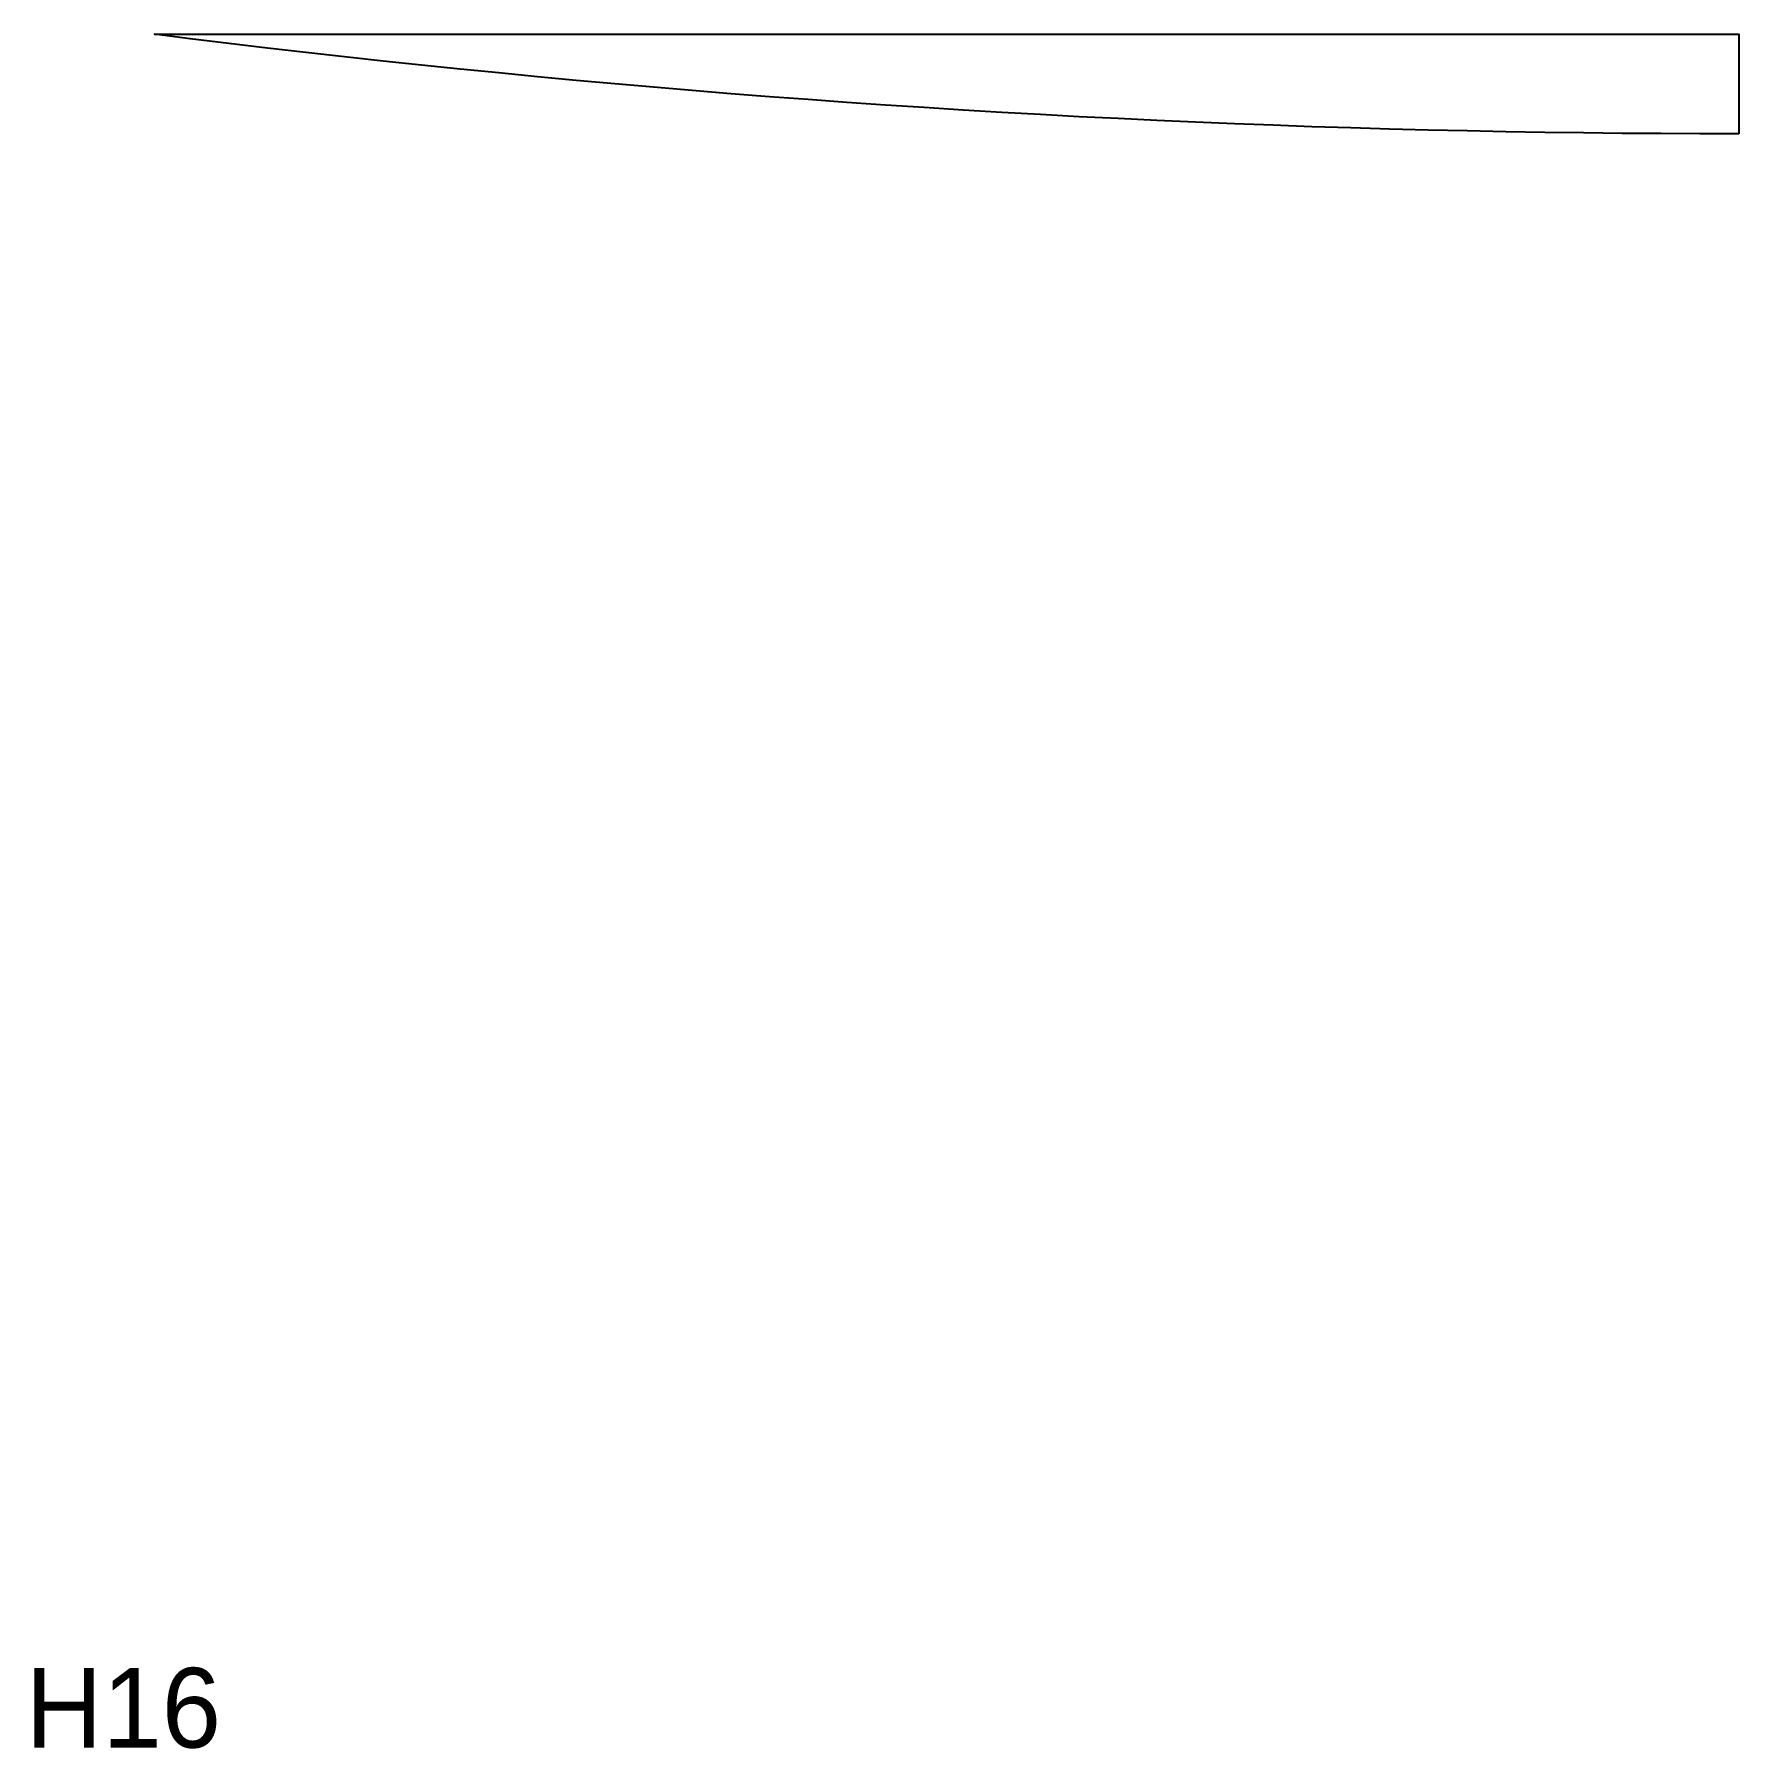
# Model space of a CAD drawing. Header units: millimetres. Extents: x 44 to 900, y 39 to 900.
import ezdxf

# ---------------------------------------------------------------- set-up
doc = ezdxf.new("R2010")
doc.units = ezdxf.units.MM
doc.layers.add('CUT', color=1, linetype='Continuous')
doc.layers.add('ID', color=3, linetype='Continuous')

msp = doc.modelspace()

# ---------------------------------------------------------------- linework, layer by layer
at = {"layer": 'CUT'}
msp.add_lwpolyline([(900, 850), (880.52, 850.03), (861.04, 850.12), (841.56, 850.27), (822.08, 850.48), (802.6, 850.75), (783.12, 851.08), (763.64, 851.46), (744.16, 851.91), (724.69, 852.42), (705.21, 852.99), (685.74, 853.62), (666.27, 854.3), (646.81, 855.05), (627.34, 855.86), (607.88, 856.72), (588.42, 857.65), (568.96, 858.63), (549.51, 859.68), (530.06, 860.79), (510.61, 861.95), (491.17, 863.17), (471.73, 864.46), (452.3, 865.8), (432.87, 867.21), (413.44, 868.67), (394.02, 870.19), (374.6, 871.77), (355.19, 873.41), (335.78, 875.12), (316.38, 876.88), (296.98, 878.7), (277.59, 880.58), (258.21, 882.52), (238.83, 884.51), (219.46, 886.57), (200.09, 888.69), (180.73, 890.87), (161.38, 893.1), (142.03, 895.4), (122.69, 897.75), (104.72, 900), (900, 900), (900, 850)], close=True, dxfattribs=at)

# ---------------------------------------------------------------- texts
at = {"layer": 'ID'}
msp.add_text('H16', height=40, dxfattribs=at).set_placement((40, 40))

doc.saveas('drawing.dxf')
